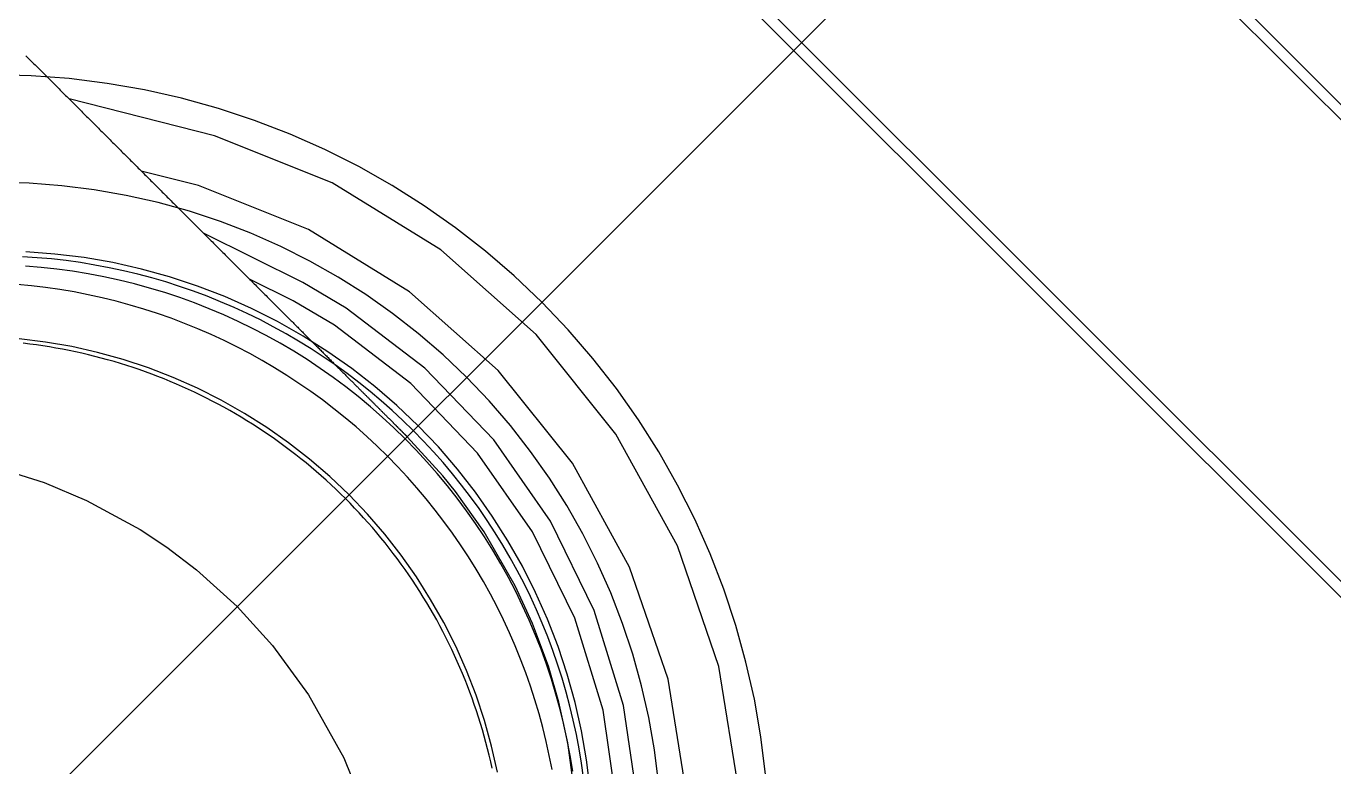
# Model space of a CAD drawing. Header units: millimetres. Extents: x -1292 to 2253, y 326 to 453.
# Drawn here: x 2097.8534 to 2097.9105, y 347.9748 to 348.0072 of the extents above; entities that cross this region are included whole.
import ezdxf

# ---------------------------------------------------------------- set-up
doc = ezdxf.new("R2010")
doc.units = ezdxf.units.MM
doc.header["$LTSCALE"] = 0.5
doc.linetypes.add('HIDDENX2', pattern=[0.75, 0.5, -0.25])
doc.layers.add('Eixo', color=4, linetype='HIDDENX2')
doc.layers.add('Esgoto', color=5, linetype='ByLayer')

msp = doc.modelspace()

# ---------------------------------------------------------------- linework, layer by layer
at = {"layer": 'Eixo'}
msp.add_line((2097.90071, 348.019968), (2097.852075, 347.971333), dxfattribs=at)
at = {"layer": 'Esgoto', "color": 2}
for p, q in [((2097.855631, 348.058256), (2097.938999, 347.974889)), ((2097.859225, 348.055346), (2097.936088, 347.978483)), ((2097.845546, 348.048171), (2097.928914, 347.964803)), ((2097.84852, 348.044499), (2097.925241, 347.967777)), ((2097.853348, 348.005911), (2097.853406, 348.005853)), ((2097.853406, 348.005853), (2097.853464, 348.005795)), ((2097.853464, 348.005795), (2097.853522, 348.005737)), ((2097.853522, 348.005737), (2097.853579, 348.005679)), ((2097.853579, 348.005679), (2097.853637, 348.005622)), ((2097.853637, 348.005622), (2097.853695, 348.005564)), ((2097.853579, 348.005032), (2097.851916, 348.005074)), ((2097.855237, 348.004909), (2097.853579, 348.005032)), ((2097.853695, 348.005564), (2097.853753, 348.005506)), ((2097.853753, 348.005506), (2097.853811, 348.005448)), ((2097.853811, 348.005448), (2097.853868, 348.00539)), ((2097.853868, 348.00539), (2097.853926, 348.005333)), ((2097.853926, 348.005333), (2097.853984, 348.005275)), ((2097.853984, 348.005275), (2097.854042, 348.005217)), ((2097.854042, 348.005217), (2097.854099, 348.005159)), ((2097.854099, 348.005159), (2097.854157, 348.005102)), ((2097.854157, 348.005102), (2097.854215, 348.005044)), ((2097.854215, 348.005044), (2097.854273, 348.004986)), ((2097.854273, 348.004986), (2097.85433, 348.004929)), ((2097.85433, 348.004929), (2097.854388, 348.004871)), ((2097.854388, 348.004871), (2097.854446, 348.004813)), ((2097.854446, 348.004813), (2097.854503, 348.004755)), ((2097.854503, 348.004755), (2097.854561, 348.004698)), ((2097.854561, 348.004698), (2097.854619, 348.00464)), ((2097.854619, 348.00464), (2097.854676, 348.004582)), ((2097.854676, 348.004582), (2097.854734, 348.004525)), ((2097.854734, 348.004525), (2097.854792, 348.004467)), ((2097.854792, 348.004467), (2097.854849, 348.00441)), ((2097.856888, 348.004704), (2097.855237, 348.004909)), ((2097.858527, 348.004419), (2097.856888, 348.004704)), ((2097.854849, 348.00441), (2097.854907, 348.004352)), ((2097.854907, 348.004352), (2097.854964, 348.004295)), ((2097.854964, 348.004295), (2097.855022, 348.004237)), ((2097.855022, 348.004237), (2097.855079, 348.004179)), ((2097.855079, 348.004179), (2097.855137, 348.004122)), ((2097.855137, 348.004122), (2097.855194, 348.004064)), ((2097.855194, 348.004064), (2097.855252, 348.004007)), ((2097.861589, 348.002412), (2097.855237, 348.004022)), ((2097.855252, 348.004007), (2097.855309, 348.00395)), ((2097.855309, 348.00395), (2097.855367, 348.003892)), ((2097.855367, 348.003892), (2097.855424, 348.003835)), ((2097.860149, 348.004054), (2097.858527, 348.004419)), ((2097.861753, 348.00361), (2097.860149, 348.004054)), ((2097.855424, 348.003835), (2097.855482, 348.003777)), ((2097.855482, 348.003777), (2097.855539, 348.00372)), ((2097.855539, 348.00372), (2097.855596, 348.003663)), ((2097.855596, 348.003663), (2097.855654, 348.003605)), ((2097.855654, 348.003605), (2097.855711, 348.003548)), ((2097.855711, 348.003548), (2097.855768, 348.003491)), ((2097.855768, 348.003491), (2097.855825, 348.003433)), ((2097.855825, 348.003433), (2097.855883, 348.003376)), ((2097.855883, 348.003376), (2097.85594, 348.003319)), ((2097.85594, 348.003319), (2097.855997, 348.003262)), ((2097.863332, 348.003087), (2097.861753, 348.00361)), ((2097.855997, 348.003262), (2097.856054, 348.003205)), ((2097.856054, 348.003205), (2097.856111, 348.003148)), ((2097.856111, 348.003148), (2097.856168, 348.00309)), ((2097.856168, 348.00309), (2097.856225, 348.003033)), ((2097.856225, 348.003033), (2097.856282, 348.002976)), ((2097.856282, 348.002976), (2097.856339, 348.002919)), ((2097.856339, 348.002919), (2097.856396, 348.002862)), ((2097.856396, 348.002862), (2097.856453, 348.002805)), ((2097.856453, 348.002805), (2097.85651, 348.002748)), ((2097.85651, 348.002748), (2097.856567, 348.002692)), ((2097.864884, 348.002488), (2097.863332, 348.003087)), ((2097.856567, 348.002692), (2097.856624, 348.002635)), ((2097.856624, 348.002635), (2097.856681, 348.002578)), ((2097.856681, 348.002578), (2097.856737, 348.002521)), ((2097.856737, 348.002521), (2097.856794, 348.002464)), ((2097.856794, 348.002464), (2097.856851, 348.002408)), ((2097.856851, 348.002408), (2097.856908, 348.002351)), ((2097.856908, 348.002351), (2097.856964, 348.002294)), ((2097.856964, 348.002294), (2097.857021, 348.002238)), ((2097.857021, 348.002238), (2097.857077, 348.002181)), ((2097.857077, 348.002181), (2097.857134, 348.002125)), ((2097.866722, 348.000352), (2097.861589, 348.002412)), ((2097.866405, 348.001813), (2097.864884, 348.002488)), ((2097.857134, 348.002125), (2097.85719, 348.002068)), ((2097.85719, 348.002068), (2097.857247, 348.002012)), ((2097.857247, 348.002012), (2097.857303, 348.001955)), ((2097.857303, 348.001955), (2097.85736, 348.001899)), ((2097.85736, 348.001899), (2097.857416, 348.001843)), ((2097.857416, 348.001843), (2097.857472, 348.001787)), ((2097.857472, 348.001787), (2097.857528, 348.00173)), ((2097.857528, 348.00173), (2097.857585, 348.001674)), ((2097.857585, 348.001674), (2097.857641, 348.001618)), ((2097.857641, 348.001618), (2097.857697, 348.001562)), ((2097.867891, 348.001065), (2097.866405, 348.001813)), ((2097.857697, 348.001562), (2097.857753, 348.001506)), ((2097.857753, 348.001506), (2097.857809, 348.00145)), ((2097.857809, 348.00145), (2097.857865, 348.001394)), ((2097.857865, 348.001394), (2097.857921, 348.001338)), ((2097.857921, 348.001338), (2097.857977, 348.001282)), ((2097.857977, 348.001282), (2097.858032, 348.001226)), ((2097.858032, 348.001226), (2097.858088, 348.00117)), ((2097.858088, 348.00117), (2097.858144, 348.001115)), ((2097.858144, 348.001115), (2097.8582, 348.001059)), ((2097.8582, 348.001059), (2097.858255, 348.001003)), ((2097.858255, 348.001003), (2097.858311, 348.000948)), ((2097.869338, 348.000245), (2097.867891, 348.001065)), ((2097.858311, 348.000948), (2097.858366, 348.000892)), ((2097.858366, 348.000892), (2097.858422, 348.000837)), ((2097.860882, 348.000239), (2097.858387, 348.000871)), ((2097.858422, 348.000837), (2097.858477, 348.000781)), ((2097.858477, 348.000781), (2097.858533, 348.000726)), ((2097.858533, 348.000726), (2097.858588, 348.00067)), ((2097.858588, 348.00067), (2097.858644, 348.000615)), ((2097.858644, 348.000615), (2097.858699, 348.00056)), ((2097.858699, 348.00056), (2097.858754, 348.000504)), ((2097.858754, 348.000504), (2097.858809, 348.000449)), ((2097.858809, 348.000449), (2097.858865, 348.000394)), ((2097.853486, 348.000334), (2097.852062, 348.000369)), ((2097.854908, 348.000228), (2097.853486, 348.000334)), ((2097.856322, 348.000053), (2097.854908, 348.000228)), ((2097.857727, 347.999809), (2097.856322, 348.000053)), ((2097.858865, 348.000394), (2097.85892, 348.000339)), ((2097.85892, 348.000339), (2097.858975, 348.000284)), ((2097.858975, 348.000284), (2097.85903, 348.000229)), ((2097.85903, 348.000229), (2097.859085, 348.000174)), ((2097.859085, 348.000174), (2097.85914, 348.000119)), ((2097.85914, 348.000119), (2097.859195, 348.000064)), ((2097.859195, 348.000064), (2097.85925, 348.000009)), ((2097.85925, 348.000009), (2097.859304, 347.999954)), ((2097.859304, 347.999954), (2097.859359, 347.9999)), ((2097.859359, 347.9999), (2097.859414, 347.999845)), ((2097.865691, 347.99831), (2097.860882, 348.000239)), ((2097.871465, 347.997423), (2097.866722, 348.000352)), ((2097.870743, 347.999354), (2097.869338, 348.000245)), ((2097.859117, 347.999496), (2097.857727, 347.999809)), ((2097.860491, 347.999115), (2097.859117, 347.999496)), ((2097.859414, 347.999845), (2097.859468, 347.99979)), ((2097.859468, 347.99979), (2097.859523, 347.999736)), ((2097.859523, 347.999736), (2097.859577, 347.999681)), ((2097.859577, 347.999681), (2097.859632, 347.999627)), ((2097.859632, 347.999627), (2097.859686, 347.999573)), ((2097.859686, 347.999573), (2097.85974, 347.999518)), ((2097.85974, 347.999518), (2097.859795, 347.999464)), ((2097.859795, 347.999464), (2097.859849, 347.99941)), ((2097.859849, 347.99941), (2097.859903, 347.999356)), ((2097.859903, 347.999356), (2097.859957, 347.999302)), ((2097.859957, 347.999302), (2097.860011, 347.999248)), ((2097.872104, 347.998396), (2097.870743, 347.999354)), ((2097.860011, 347.999248), (2097.860065, 347.999194)), ((2097.860065, 347.999194), (2097.860119, 347.99914)), ((2097.860119, 347.99914), (2097.860172, 347.999086)), ((2097.860172, 347.999086), (2097.860226, 347.999033)), ((2097.860226, 347.999033), (2097.86028, 347.998979)), ((2097.86028, 347.998979), (2097.860333, 347.998926)), ((2097.860333, 347.998926), (2097.860387, 347.998872)), ((2097.860387, 347.998872), (2097.86044, 347.998819)), ((2097.86044, 347.998819), (2097.860493, 347.998765)), ((2097.861844, 347.998667), (2097.860491, 347.999115)), ((2097.860493, 347.998765), (2097.860546, 347.998712)), ((2097.860546, 347.998712), (2097.8606, 347.998659)), ((2097.8606, 347.998659), (2097.860653, 347.998606)), ((2097.860653, 347.998606), (2097.860706, 347.998553)), ((2097.860706, 347.998553), (2097.860758, 347.9985)), ((2097.860758, 347.9985), (2097.860811, 347.998447)), ((2097.860811, 347.998447), (2097.860864, 347.998395)), ((2097.860864, 347.998395), (2097.860916, 347.998342)), ((2097.860916, 347.998342), (2097.860969, 347.99829)), ((2097.860969, 347.99829), (2097.861021, 347.998237)), ((2097.861021, 347.998237), (2097.861074, 347.998185)), ((2097.861074, 347.998185), (2097.861126, 347.998133)), ((2097.865447, 347.996003), (2097.861109, 347.99815)), ((2097.863174, 347.998154), (2097.861844, 347.998667)), ((2097.864477, 347.997576), (2097.863174, 347.998154)), ((2097.8701, 347.995586), (2097.865691, 347.99831)), ((2097.873415, 347.997372), (2097.872104, 347.998396)), ((2097.861126, 347.998133), (2097.861178, 347.998081)), ((2097.861178, 347.998081), (2097.86123, 347.998028)), ((2097.86123, 347.998028), (2097.861282, 347.997977)), ((2097.861282, 347.997977), (2097.861334, 347.997925)), ((2097.861334, 347.997925), (2097.861386, 347.997873)), ((2097.861386, 347.997873), (2097.861437, 347.997821)), ((2097.861437, 347.997821), (2097.861489, 347.99777)), ((2097.861489, 347.99777), (2097.86154, 347.997718)), ((2097.86154, 347.997718), (2097.861592, 347.997667)), ((2097.861592, 347.997667), (2097.861643, 347.997616)), ((2097.861643, 347.997616), (2097.861694, 347.997564)), ((2097.865751, 347.996934), (2097.864477, 347.997576)), ((2097.853834, 347.997083), (2097.853198, 347.997124)), ((2097.854615, 347.997244), (2097.853341, 347.997339)), ((2097.854468, 347.997027), (2097.853834, 347.997083)), ((2097.855101, 347.996955), (2097.854468, 347.997027)), ((2097.855884, 347.997087), (2097.854615, 347.997244)), ((2097.857143, 347.996868), (2097.855884, 347.997087)), ((2097.861694, 347.997564), (2097.861745, 347.997514)), ((2097.861745, 347.997514), (2097.861796, 347.997463)), ((2097.861796, 347.997463), (2097.861847, 347.997412)), ((2097.861847, 347.997412), (2097.861898, 347.997361)), ((2097.861898, 347.997361), (2097.861948, 347.99731)), ((2097.861948, 347.99731), (2097.861999, 347.99726)), ((2097.861999, 347.99726), (2097.862049, 347.99721)), ((2097.862049, 347.99721), (2097.862099, 347.997159)), ((2097.862099, 347.997159), (2097.86215, 347.997109)), ((2097.86215, 347.997109), (2097.8622, 347.997059)), ((2097.8622, 347.997059), (2097.86225, 347.997009)), ((2097.86225, 347.997009), (2097.862299, 347.996959)), ((2097.875638, 347.993726), (2097.871465, 347.997423)), ((2097.874675, 347.996285), (2097.873415, 347.997372)), ((2097.854017, 347.996657), (2097.853331, 347.996713)), ((2097.854703, 347.996583), (2097.854017, 347.996657)), ((2097.855385, 347.99649), (2097.854703, 347.996583)), ((2097.855731, 347.996867), (2097.855101, 347.996955)), ((2097.856066, 347.996379), (2097.855385, 347.99649)), ((2097.85636, 347.996764), (2097.855731, 347.996867)), ((2097.856986, 347.996646), (2097.85636, 347.996764)), ((2097.857608, 347.996513), (2097.856986, 347.996646)), ((2097.85839, 347.996587), (2097.857143, 347.996868)), ((2097.858228, 347.996364), (2097.857608, 347.996513)), ((2097.859622, 347.996246), (2097.85839, 347.996587)), ((2097.862299, 347.996959), (2097.862349, 347.996909)), ((2097.862349, 347.996909), (2097.862399, 347.99686)), ((2097.862399, 347.99686), (2097.862448, 347.99681)), ((2097.862448, 347.99681), (2097.862498, 347.996761)), ((2097.862498, 347.996761), (2097.862547, 347.996711)), ((2097.862547, 347.996711), (2097.862597, 347.996662)), ((2097.862597, 347.996662), (2097.862646, 347.996613)), ((2097.862646, 347.996613), (2097.862695, 347.996564)), ((2097.862695, 347.996564), (2097.862743, 347.996515)), ((2097.862743, 347.996515), (2097.862792, 347.996466)), ((2097.862792, 347.996466), (2097.862841, 347.996418)), ((2097.866991, 347.996231), (2097.865751, 347.996934)), ((2097.853586, 347.995856), (2097.852961, 347.995917)), ((2097.854209, 347.995781), (2097.853586, 347.995856)), ((2097.856743, 347.99625), (2097.856066, 347.996379)), ((2097.857416, 347.996103), (2097.856743, 347.99625)), ((2097.858086, 347.995939), (2097.857416, 347.996103)), ((2097.85875, 347.995757), (2097.858086, 347.995939)), ((2097.858843, 347.9962), (2097.858228, 347.996364)), ((2097.859455, 347.996022), (2097.858843, 347.9962)), ((2097.860061, 347.995828), (2097.859455, 347.996022)), ((2097.860836, 347.995844), (2097.859622, 347.996246)), ((2097.862841, 347.996418), (2097.862889, 347.996369)), ((2097.862889, 347.996369), (2097.862938, 347.996321)), ((2097.862938, 347.996321), (2097.862986, 347.996273)), ((2097.862986, 347.996273), (2097.863034, 347.996224)), ((2097.863034, 347.996224), (2097.863082, 347.996176)), ((2097.863082, 347.996176), (2097.86313, 347.996128)), ((2097.865013, 347.995202), (2097.863119, 347.99614)), ((2097.86313, 347.996128), (2097.863178, 347.996081)), ((2097.863178, 347.996081), (2097.863226, 347.996033)), ((2097.863226, 347.996033), (2097.863273, 347.995985)), ((2097.863273, 347.995985), (2097.86332, 347.995938)), ((2097.86332, 347.995938), (2097.863368, 347.995891)), ((2097.863368, 347.995891), (2097.863415, 347.995844)), ((2097.867331, 347.994885), (2097.865447, 347.996003)), ((2097.868196, 347.995468), (2097.866991, 347.996231)), ((2097.87588, 347.995138), (2097.874675, 347.996285)), ((2097.854831, 347.995691), (2097.854209, 347.995781)), ((2097.85545, 347.995585), (2097.854831, 347.995691)), ((2097.856066, 347.995465), (2097.85545, 347.995585)), ((2097.856679, 347.99533), (2097.856066, 347.995465)), ((2097.857289, 347.99518), (2097.856679, 347.99533)), ((2097.85941, 347.995557), (2097.85875, 347.995757)), ((2097.860064, 347.995339), (2097.85941, 347.995557)), ((2097.860663, 347.99562), (2097.860061, 347.995828)), ((2097.860712, 347.995105), (2097.860064, 347.995339)), ((2097.86126, 347.995396), (2097.860663, 347.99562)), ((2097.862028, 347.995384), (2097.860836, 347.995844)), ((2097.861851, 347.995159), (2097.86126, 347.995396)), ((2097.863197, 347.994866), (2097.862028, 347.995384)), ((2097.863415, 347.995844), (2097.863462, 347.995797)), ((2097.863462, 347.995797), (2097.863509, 347.99575)), ((2097.863509, 347.99575), (2097.863555, 347.995703)), ((2097.863555, 347.995703), (2097.863602, 347.995657)), ((2097.863602, 347.995657), (2097.863648, 347.99561)), ((2097.863648, 347.99561), (2097.863695, 347.995564)), ((2097.863695, 347.995564), (2097.863741, 347.995518)), ((2097.863741, 347.995518), (2097.863787, 347.995472)), ((2097.863787, 347.995472), (2097.863833, 347.995426)), ((2097.863833, 347.995426), (2097.863878, 347.99538)), ((2097.863878, 347.99538), (2097.863924, 347.995335)), ((2097.863924, 347.995335), (2097.863969, 347.995289)), ((2097.863969, 347.995289), (2097.864014, 347.995244)), ((2097.869361, 347.994647), (2097.868196, 347.995468)), ((2097.873979, 347.99215), (2097.8701, 347.995586)), ((2097.857895, 347.995015), (2097.857289, 347.99518)), ((2097.858497, 347.994836), (2097.857895, 347.995015)), ((2097.859094, 347.994642), (2097.858497, 347.994836)), ((2097.861354, 347.994853), (2097.860712, 347.995105)), ((2097.861989, 347.994584), (2097.861354, 347.994853)), ((2097.862436, 347.994907), (2097.861851, 347.995159)), ((2097.863015, 347.994641), (2097.862436, 347.994907)), ((2097.864339, 347.99429), (2097.863197, 347.994866)), ((2097.864014, 347.995244), (2097.864059, 347.995199)), ((2097.864059, 347.995199), (2097.864104, 347.995154)), ((2097.864104, 347.995154), (2097.864149, 347.995109)), ((2097.864149, 347.995109), (2097.864194, 347.995065)), ((2097.864194, 347.995065), (2097.864238, 347.99502)), ((2097.864238, 347.99502), (2097.864283, 347.994976)), ((2097.864283, 347.994976), (2097.864327, 347.994932)), ((2097.864327, 347.994932), (2097.864371, 347.994888)), ((2097.864371, 347.994888), (2097.864414, 347.994844)), ((2097.864414, 347.994844), (2097.864458, 347.9948)), ((2097.864458, 347.9948), (2097.864502, 347.994757)), ((2097.864502, 347.994757), (2097.864545, 347.994713)), ((2097.864545, 347.994713), (2097.864588, 347.99467)), ((2097.866821, 347.99413), (2097.865013, 347.995202)), ((2097.870771, 347.992261), (2097.867331, 347.994885)), ((2097.877027, 347.993933), (2097.87588, 347.995138)), ((2097.859687, 347.994434), (2097.859094, 347.994642)), ((2097.860274, 347.994211), (2097.859687, 347.994434)), ((2097.860856, 347.993975), (2097.860274, 347.994211)), ((2097.862616, 347.994298), (2097.861989, 347.994584)), ((2097.863236, 347.993996), (2097.862616, 347.994298)), ((2097.863587, 347.994361), (2097.863015, 347.994641)), ((2097.864152, 347.994066), (2097.863587, 347.994361)), ((2097.865451, 347.99366), (2097.864339, 347.99429)), ((2097.864588, 347.99467), (2097.864631, 347.994627)), ((2097.864631, 347.994627), (2097.864674, 347.994584)), ((2097.864674, 347.994584), (2097.864717, 347.994541)), ((2097.864717, 347.994541), (2097.86476, 347.994499)), ((2097.86476, 347.994499), (2097.864802, 347.994456)), ((2097.864802, 347.994456), (2097.864844, 347.994414)), ((2097.864844, 347.994414), (2097.864887, 347.994372)), ((2097.864887, 347.994372), (2097.864929, 347.99433)), ((2097.864929, 347.99433), (2097.86497, 347.994288)), ((2097.86497, 347.994288), (2097.865012, 347.994246)), ((2097.865012, 347.994246), (2097.865054, 347.994205)), ((2097.865054, 347.994205), (2097.865095, 347.994164)), ((2097.865095, 347.994164), (2097.865136, 347.994122)), ((2097.870485, 347.99377), (2097.869361, 347.994647)), ((2097.861432, 347.993724), (2097.860856, 347.993975)), ((2097.862002, 347.99346), (2097.861432, 347.993724)), ((2097.863847, 347.993678), (2097.863236, 347.993996)), ((2097.86445, 347.993343), (2097.863847, 347.993678)), ((2097.864709, 347.993759), (2097.864152, 347.994066)), ((2097.865259, 347.993437), (2097.864709, 347.993759)), ((2097.865136, 347.994122), (2097.865177, 347.994081)), ((2097.865177, 347.994081), (2097.865218, 347.99404)), ((2097.865218, 347.99404), (2097.865259, 347.994)), ((2097.865259, 347.994), (2097.865299, 347.993959)), ((2097.865299, 347.993959), (2097.86534, 347.993919)), ((2097.86534, 347.993919), (2097.86538, 347.993879)), ((2097.86538, 347.993879), (2097.86542, 347.993839)), ((2097.86542, 347.993839), (2097.86546, 347.993799)), ((2097.866531, 347.992976), (2097.865451, 347.99366)), ((2097.86546, 347.993799), (2097.865499, 347.993759)), ((2097.865499, 347.993759), (2097.865539, 347.993719)), ((2097.865539, 347.993719), (2097.865578, 347.99368)), ((2097.865578, 347.99368), (2097.865618, 347.993641)), ((2097.865618, 347.993641), (2097.865657, 347.993602)), ((2097.865657, 347.993602), (2097.865696, 347.993563)), ((2097.870163, 347.99158), (2097.866821, 347.99413)), ((2097.871565, 347.992838), (2097.870485, 347.99377)), ((2097.879118, 347.989371), (2097.875638, 347.993726)), ((2097.878114, 347.992673), (2097.877027, 347.993933)), ((2097.854201, 347.993394), (2097.853049, 347.993537)), ((2097.853516, 347.993306), (2097.853228, 347.993341)), ((2097.853803, 347.993268), (2097.853516, 347.993306)), ((2097.854089, 347.993227), (2097.853803, 347.993268)), ((2097.854375, 347.993182), (2097.854089, 347.993227)), ((2097.855345, 347.993195), (2097.854201, 347.993394)), ((2097.85466, 347.993133), (2097.854375, 347.993182)), ((2097.854945, 347.993081), (2097.85466, 347.993133)), ((2097.855229, 347.993026), (2097.854945, 347.993081)), ((2097.855512, 347.992967), (2097.855229, 347.993026)), ((2097.856478, 347.99294), (2097.855345, 347.993195)), ((2097.862565, 347.993181), (2097.862002, 347.99346)), ((2097.863121, 347.99289), (2097.862565, 347.993181)), ((2097.865043, 347.992993), (2097.86445, 347.993343)), ((2097.865801, 347.993102), (2097.865259, 347.993437)), ((2097.865696, 347.993563), (2097.865734, 347.993524)), ((2097.865734, 347.993524), (2097.865773, 347.993486)), ((2097.865773, 347.993486), (2097.865811, 347.993447)), ((2097.866335, 347.992755), (2097.865801, 347.993102)), ((2097.865811, 347.993447), (2097.865849, 347.993409)), ((2097.865849, 347.993409), (2097.865887, 347.993371)), ((2097.865887, 347.993371), (2097.865925, 347.993333)), ((2097.865925, 347.993333), (2097.865963, 347.993296)), ((2097.865963, 347.993296), (2097.866, 347.993258)), ((2097.866, 347.993258), (2097.866037, 347.993221)), ((2097.866037, 347.993221), (2097.866075, 347.993184)), ((2097.866075, 347.993184), (2097.866112, 347.993147)), ((2097.866112, 347.993147), (2097.866148, 347.99311)), ((2097.866148, 347.99311), (2097.866185, 347.993074)), ((2097.866185, 347.993074), (2097.866221, 347.993037)), ((2097.866221, 347.993037), (2097.866257, 347.993001)), ((2097.866257, 347.993001), (2097.866294, 347.992965)), ((2097.855795, 347.992905), (2097.855512, 347.992967)), ((2097.856077, 347.992839), (2097.855795, 347.992905)), ((2097.856357, 347.99277), (2097.856077, 347.992839)), ((2097.856638, 347.992697), (2097.856357, 347.99277)), ((2097.857597, 347.99263), (2097.856478, 347.99294)), ((2097.856917, 347.992621), (2097.856638, 347.992697)), ((2097.857195, 347.992542), (2097.856917, 347.992621)), ((2097.857472, 347.992459), (2097.857195, 347.992542)), ((2097.857749, 347.992373), (2097.857472, 347.992459)), ((2097.858699, 347.992266), (2097.857597, 347.99263)), ((2097.86367, 347.992584), (2097.863121, 347.99289)), ((2097.864211, 347.992266), (2097.86367, 347.992584)), ((2097.865628, 347.992627), (2097.865043, 347.992993)), ((2097.866202, 347.992246), (2097.865628, 347.992627)), ((2097.866294, 347.992965), (2097.866329, 347.992929)), ((2097.866329, 347.992929), (2097.866365, 347.992893)), ((2097.86686, 347.992394), (2097.866335, 347.992755)), ((2097.866365, 347.992893), (2097.866401, 347.992858)), ((2097.866401, 347.992858), (2097.866436, 347.992823)), ((2097.866436, 347.992823), (2097.866471, 347.992788)), ((2097.866471, 347.992788), (2097.866506, 347.992753)), ((2097.866506, 347.992753), (2097.866541, 347.992718)), ((2097.867576, 347.992239), (2097.866531, 347.992976)), ((2097.866541, 347.992718), (2097.866575, 347.992683)), ((2097.866575, 347.992683), (2097.86661, 347.992649)), ((2097.86661, 347.992649), (2097.866644, 347.992615)), ((2097.866644, 347.992615), (2097.866678, 347.992581)), ((2097.866678, 347.992581), (2097.866712, 347.992547)), ((2097.866712, 347.992547), (2097.866745, 347.992513)), ((2097.866745, 347.992513), (2097.866779, 347.99248)), ((2097.866779, 347.99248), (2097.866812, 347.992447)), ((2097.866812, 347.992447), (2097.866845, 347.992414)), ((2097.872597, 347.991855), (2097.871565, 347.992838)), ((2097.879138, 347.991361), (2097.878114, 347.992673)), ((2097.858024, 347.992283), (2097.857749, 347.992373)), ((2097.858298, 347.99219), (2097.858024, 347.992283)), ((2097.858571, 347.992094), (2097.858298, 347.99219)), ((2097.858843, 347.991994), (2097.858571, 347.992094)), ((2097.859783, 347.991847), (2097.858699, 347.992266)), ((2097.859113, 347.991891), (2097.858843, 347.991994)), ((2097.859382, 347.991785), (2097.859113, 347.991891)), ((2097.864745, 347.991935), (2097.864211, 347.992266)), ((2097.86527, 347.991591), (2097.864745, 347.991935)), ((2097.866766, 347.991849), (2097.866202, 347.992246)), ((2097.866845, 347.992414), (2097.866878, 347.992381)), ((2097.867376, 347.99202), (2097.86686, 347.992394)), ((2097.866878, 347.992381), (2097.86691, 347.992348)), ((2097.86691, 347.992348), (2097.866943, 347.992316)), ((2097.866943, 347.992316), (2097.866975, 347.992283)), ((2097.866975, 347.992283), (2097.867007, 347.992251)), ((2097.867007, 347.992251), (2097.867039, 347.99222)), ((2097.867039, 347.99222), (2097.867071, 347.992188)), ((2097.867071, 347.992188), (2097.867102, 347.992156)), ((2097.867102, 347.992156), (2097.867133, 347.992125)), ((2097.867133, 347.992125), (2097.867164, 347.992094)), ((2097.867164, 347.992094), (2097.867195, 347.992063)), ((2097.867195, 347.992063), (2097.867226, 347.992033)), ((2097.867226, 347.992033), (2097.867256, 347.992002)), ((2097.867256, 347.992002), (2097.867287, 347.991972)), ((2097.867287, 347.991972), (2097.867317, 347.991942)), ((2097.867317, 347.991942), (2097.867347, 347.991912)), ((2097.867347, 347.991912), (2097.867376, 347.991882)), ((2097.867883, 347.991634), (2097.867376, 347.99202)), ((2097.867376, 347.991882), (2097.867406, 347.991853)), ((2097.868584, 347.991453), (2097.867576, 347.992239)), ((2097.873777, 347.989125), (2097.870771, 347.992261)), ((2097.877214, 347.988101), (2097.873979, 347.99215)), ((2097.85965, 347.991675), (2097.859382, 347.991785)), ((2097.859917, 347.991562), (2097.85965, 347.991675)), ((2097.860844, 347.991376), (2097.859783, 347.991847)), ((2097.860182, 347.991446), (2097.859917, 347.991562)), ((2097.860445, 347.991327), (2097.860182, 347.991446)), ((2097.860708, 347.991205), (2097.860445, 347.991327)), ((2097.861881, 347.990854), (2097.860844, 347.991376)), ((2097.865787, 347.991234), (2097.86527, 347.991591)), ((2097.867319, 347.991438), (2097.866766, 347.991849)), ((2097.867861, 347.991012), (2097.867319, 347.991438)), ((2097.867406, 347.991853), (2097.867435, 347.991824)), ((2097.867435, 347.991824), (2097.867464, 347.991794)), ((2097.867464, 347.991794), (2097.867493, 347.991766)), ((2097.867493, 347.991766), (2097.867522, 347.991737)), ((2097.867522, 347.991737), (2097.86755, 347.991708)), ((2097.86755, 347.991708), (2097.867578, 347.99168)), ((2097.867578, 347.99168), (2097.867607, 347.991652)), ((2097.867607, 347.991652), (2097.867635, 347.991624)), ((2097.867635, 347.991624), (2097.867662, 347.991596)), ((2097.867662, 347.991596), (2097.86769, 347.991569)), ((2097.86769, 347.991569), (2097.867717, 347.991541)), ((2097.867717, 347.991541), (2097.867745, 347.991514)), ((2097.867745, 347.991514), (2097.867772, 347.991487)), ((2097.867772, 347.991487), (2097.867799, 347.99146)), ((2097.867799, 347.99146), (2097.867825, 347.991433)), ((2097.867825, 347.991433), (2097.867852, 347.991407)), ((2097.867852, 347.991407), (2097.867878, 347.99138)), ((2097.867878, 347.99138), (2097.867904, 347.991354)), ((2097.86838, 347.991236), (2097.867883, 347.991634)), ((2097.867904, 347.991354), (2097.86793, 347.991328)), ((2097.86793, 347.991328), (2097.867956, 347.991302)), ((2097.867956, 347.991302), (2097.867982, 347.991277)), ((2097.869552, 347.990617), (2097.868584, 347.991453)), ((2097.873071, 347.988546), (2097.870163, 347.99158)), ((2097.873581, 347.990822), (2097.872597, 347.991855)), ((2097.880096, 347.990001), (2097.879138, 347.991361)), ((2097.860968, 347.991079), (2097.860708, 347.991205)), ((2097.861227, 347.99095), (2097.860968, 347.991079)), ((2097.861485, 347.990818), (2097.861227, 347.99095)), ((2097.861741, 347.990683), (2097.861485, 347.990818)), ((2097.862892, 347.990281), (2097.861881, 347.990854)), ((2097.866296, 347.990865), (2097.865787, 347.991234)), ((2097.866795, 347.990483), (2097.866296, 347.990865)), ((2097.868392, 347.990572), (2097.867861, 347.991012)), ((2097.867982, 347.991277), (2097.868007, 347.991251)), ((2097.868007, 347.991251), (2097.868032, 347.991226)), ((2097.868032, 347.991226), (2097.868058, 347.991201)), ((2097.868058, 347.991201), (2097.868082, 347.991176)), ((2097.868082, 347.991176), (2097.868107, 347.991151)), ((2097.868107, 347.991151), (2097.868132, 347.991127)), ((2097.868132, 347.991127), (2097.868156, 347.991102)), ((2097.868156, 347.991102), (2097.86818, 347.991078)), ((2097.86818, 347.991078), (2097.868204, 347.991054)), ((2097.868204, 347.991054), (2097.868228, 347.99103)), ((2097.868228, 347.99103), (2097.868252, 347.991007)), ((2097.868252, 347.991007), (2097.868275, 347.990983)), ((2097.868275, 347.990983), (2097.868299, 347.99096)), ((2097.868299, 347.99096), (2097.868322, 347.990937)), ((2097.868322, 347.990937), (2097.868345, 347.990914)), ((2097.868345, 347.990914), (2097.868368, 347.990891)), ((2097.868368, 347.990891), (2097.86839, 347.990868)), ((2097.868867, 347.990825), (2097.86838, 347.991236)), ((2097.86839, 347.990868), (2097.868413, 347.990846)), ((2097.868413, 347.990846), (2097.868435, 347.990823)), ((2097.868435, 347.990823), (2097.868457, 347.990801)), ((2097.868457, 347.990801), (2097.868479, 347.990779)), ((2097.868479, 347.990779), (2097.868501, 347.990757)), ((2097.868501, 347.990757), (2097.868523, 347.990736)), ((2097.868523, 347.990736), (2097.868544, 347.990714)), ((2097.869344, 347.990403), (2097.868867, 347.990825)), ((2097.874512, 347.989743), (2097.873581, 347.990822)), ((2097.861995, 347.990544), (2097.861741, 347.990683)), ((2097.862248, 347.990403), (2097.861995, 347.990544)), ((2097.862499, 347.990259), (2097.862248, 347.990403)), ((2097.862748, 347.990111), (2097.862499, 347.990259)), ((2097.863873, 347.98966), (2097.862892, 347.990281)), ((2097.867285, 347.99009), (2097.866795, 347.990483)), ((2097.868911, 347.990117), (2097.868392, 347.990572)), ((2097.868544, 347.990714), (2097.868565, 347.990693)), ((2097.868565, 347.990693), (2097.868586, 347.990672)), ((2097.868586, 347.990672), (2097.868607, 347.990651)), ((2097.868607, 347.990651), (2097.868628, 347.99063)), ((2097.868628, 347.99063), (2097.868649, 347.99061)), ((2097.868649, 347.99061), (2097.868669, 347.990589)), ((2097.868669, 347.990589), (2097.86869, 347.990569)), ((2097.86869, 347.990569), (2097.86871, 347.990549)), ((2097.86871, 347.990549), (2097.86873, 347.990529)), ((2097.86873, 347.990529), (2097.868749, 347.990509)), ((2097.868749, 347.990509), (2097.868769, 347.99049)), ((2097.868769, 347.99049), (2097.868788, 347.99047)), ((2097.868788, 347.99047), (2097.868808, 347.990451)), ((2097.868808, 347.990451), (2097.868827, 347.990432)), ((2097.868827, 347.990432), (2097.868846, 347.990413)), ((2097.868846, 347.990413), (2097.868864, 347.990394)), ((2097.868864, 347.990394), (2097.868883, 347.990376)), ((2097.868883, 347.990376), (2097.868901, 347.990357)), ((2097.868901, 347.990357), (2097.86892, 347.990339)), ((2097.86892, 347.990339), (2097.868938, 347.990321)), ((2097.868938, 347.990321), (2097.868956, 347.990303)), ((2097.868956, 347.990303), (2097.868974, 347.990285)), ((2097.868974, 347.990285), (2097.868991, 347.990267)), ((2097.868991, 347.990267), (2097.869009, 347.99025)), ((2097.869009, 347.99025), (2097.869026, 347.990233)), ((2097.869026, 347.990233), (2097.869043, 347.990215)), ((2097.869043, 347.990215), (2097.86906, 347.990198)), ((2097.86906, 347.990198), (2097.869077, 347.990182)), ((2097.869077, 347.990182), (2097.869094, 347.990165)), ((2097.869094, 347.990165), (2097.86911, 347.990148)), ((2097.86911, 347.990148), (2097.869126, 347.990132)), ((2097.869811, 347.98997), (2097.869344, 347.990403)), ((2097.870478, 347.989736), (2097.869552, 347.990617)), ((2097.862995, 347.98996), (2097.862748, 347.990111)), ((2097.86324, 347.989807), (2097.862995, 347.98996)), ((2097.863484, 347.98965), (2097.86324, 347.989807)), ((2097.863725, 347.989491), (2097.863484, 347.98965)), ((2097.864822, 347.988991), (2097.863873, 347.98966)), ((2097.867765, 347.989685), (2097.867285, 347.99009)), ((2097.868235, 347.989269), (2097.867765, 347.989685)), ((2097.869417, 347.98965), (2097.868911, 347.990117)), ((2097.869126, 347.990132), (2097.869143, 347.990116)), ((2097.869143, 347.990116), (2097.869159, 347.9901)), ((2097.869159, 347.9901), (2097.869174, 347.990084)), ((2097.869174, 347.990084), (2097.86919, 347.990068)), ((2097.86919, 347.990068), (2097.869206, 347.990053)), ((2097.869206, 347.990053), (2097.869221, 347.990037)), ((2097.869221, 347.990037), (2097.869236, 347.990022)), ((2097.869236, 347.990022), (2097.869251, 347.990007)), ((2097.869251, 347.990007), (2097.869266, 347.989992)), ((2097.869266, 347.989992), (2097.869281, 347.989977)), ((2097.869281, 347.989977), (2097.869296, 347.989963)), ((2097.869296, 347.989963), (2097.86931, 347.989948)), ((2097.86931, 347.989948), (2097.869325, 347.989934)), ((2097.869325, 347.989934), (2097.869339, 347.98992)), ((2097.869339, 347.98992), (2097.869353, 347.989906)), ((2097.869353, 347.989906), (2097.869367, 347.989892)), ((2097.869367, 347.989892), (2097.869381, 347.989878)), ((2097.869381, 347.989878), (2097.869394, 347.989864)), ((2097.869394, 347.989864), (2097.869408, 347.989851)), ((2097.869408, 347.989851), (2097.869421, 347.989837)), ((2097.869911, 347.989169), (2097.869417, 347.98965)), ((2097.869421, 347.989837), (2097.869434, 347.989824)), ((2097.869434, 347.989824), (2097.869447, 347.989811)), ((2097.869447, 347.989811), (2097.86946, 347.989798)), ((2097.86946, 347.989798), (2097.869473, 347.989785)), ((2097.869473, 347.989785), (2097.869486, 347.989773)), ((2097.869486, 347.989773), (2097.869498, 347.98976)), ((2097.869498, 347.98976), (2097.869511, 347.989748)), ((2097.869511, 347.989748), (2097.869523, 347.989735)), ((2097.869523, 347.989735), (2097.869535, 347.989723)), ((2097.869535, 347.989723), (2097.869547, 347.989711)), ((2097.869547, 347.989711), (2097.869559, 347.9897)), ((2097.869559, 347.9897), (2097.869571, 347.989688)), ((2097.869571, 347.989688), (2097.869582, 347.989676)), ((2097.869582, 347.989676), (2097.869594, 347.989665)), ((2097.869594, 347.989665), (2097.869605, 347.989654)), ((2097.869605, 347.989654), (2097.869616, 347.989642)), ((2097.869616, 347.989642), (2097.869627, 347.989631)), ((2097.869627, 347.989631), (2097.869638, 347.98962)), ((2097.869638, 347.98962), (2097.869649, 347.98961)), ((2097.869649, 347.98961), (2097.869659, 347.989599)), ((2097.869659, 347.989599), (2097.86967, 347.989589)), ((2097.86967, 347.989589), (2097.86968, 347.989578)), ((2097.86968, 347.989578), (2097.869691, 347.989568)), ((2097.870267, 347.989525), (2097.869811, 347.98997)), ((2097.87136, 347.98881), (2097.870478, 347.989736)), ((2097.875389, 347.988619), (2097.874512, 347.989743)), ((2097.880987, 347.988596), (2097.880096, 347.990001)), ((2097.863965, 347.989328), (2097.863725, 347.989491)), ((2097.864202, 347.989163), (2097.863965, 347.989328)), ((2097.864438, 347.988995), (2097.864202, 347.989163)), ((2097.868695, 347.988841), (2097.868235, 347.989269)), ((2097.869691, 347.989568), (2097.869701, 347.989558)), ((2097.869701, 347.989558), (2097.869711, 347.989548)), ((2097.869711, 347.989548), (2097.86972, 347.989538)), ((2097.86972, 347.989538), (2097.86973, 347.989528)), ((2097.86973, 347.989528), (2097.86974, 347.989519)), ((2097.86974, 347.989519), (2097.869749, 347.989509)), ((2097.869749, 347.989509), (2097.869759, 347.9895)), ((2097.869759, 347.9895), (2097.869768, 347.989491)), ((2097.869768, 347.989491), (2097.869777, 347.989482)), ((2097.869777, 347.989482), (2097.869786, 347.989473)), ((2097.869786, 347.989473), (2097.869795, 347.989464)), ((2097.869795, 347.989464), (2097.869804, 347.989455)), ((2097.869804, 347.989455), (2097.869812, 347.989446)), ((2097.869812, 347.989446), (2097.869821, 347.989438)), ((2097.869821, 347.989438), (2097.869829, 347.98943)), ((2097.869829, 347.98943), (2097.869837, 347.989421)), ((2097.869837, 347.989421), (2097.869845, 347.989413)), ((2097.869845, 347.989413), (2097.869853, 347.989405)), ((2097.869853, 347.989405), (2097.869861, 347.989397)), ((2097.869861, 347.989397), (2097.869869, 347.98939)), ((2097.869869, 347.98939), (2097.869877, 347.989382)), ((2097.869877, 347.989382), (2097.869884, 347.989374)), ((2097.869884, 347.989374), (2097.869891, 347.989367)), ((2097.869891, 347.989367), (2097.869899, 347.98936)), ((2097.869899, 347.98936), (2097.869906, 347.989353)), ((2097.869906, 347.989353), (2097.869913, 347.989346)), ((2097.870392, 347.988675), (2097.869911, 347.989169)), ((2097.869913, 347.989346), (2097.86992, 347.989339)), ((2097.86992, 347.989339), (2097.869927, 347.989332)), ((2097.869927, 347.989332), (2097.869933, 347.989325)), ((2097.869933, 347.989325), (2097.86994, 347.989319)), ((2097.86994, 347.989319), (2097.869946, 347.989312)), ((2097.869946, 347.989312), (2097.869953, 347.989306)), ((2097.869953, 347.989306), (2097.869959, 347.989299)), ((2097.869959, 347.989299), (2097.869965, 347.989293)), ((2097.869965, 347.989293), (2097.869971, 347.989287)), ((2097.869971, 347.989287), (2097.869977, 347.989281)), ((2097.869977, 347.989281), (2097.869983, 347.989276)), ((2097.869983, 347.989276), (2097.869989, 347.98927)), ((2097.869989, 347.98927), (2097.869994, 347.989264)), ((2097.869994, 347.989264), (2097.87, 347.989259)), ((2097.871556, 347.987555), (2097.87, 347.989259)), ((2097.870712, 347.989069), (2097.870267, 347.989525)), ((2097.871146, 347.988602), (2097.870712, 347.989069)), ((2097.876263, 347.985562), (2097.873777, 347.989125)), ((2097.881802, 347.984485), (2097.879118, 347.989371)), ((2097.864671, 347.988823), (2097.864438, 347.988995)), ((2097.864902, 347.988649), (2097.864671, 347.988823)), ((2097.865738, 347.988276), (2097.864822, 347.988991)), ((2097.865132, 347.988473), (2097.864902, 347.988649)), ((2097.865359, 347.988293), (2097.865132, 347.988473)), ((2097.869144, 347.988402), (2097.868695, 347.988841)), ((2097.87086, 347.988168), (2097.870392, 347.988675)), ((2097.871568, 347.988125), (2097.871146, 347.988602)), ((2097.872195, 347.987842), (2097.87136, 347.98881)), ((2097.875476, 347.9851), (2097.873071, 347.988546)), ((2097.87621, 347.987453), (2097.875389, 347.988619)), ((2097.881807, 347.987148), (2097.880987, 347.988596)), ((2097.851726, 347.988015), (2097.854138, 347.98726)), ((2097.865583, 347.988111), (2097.865359, 347.988293)), ((2097.865806, 347.987926), (2097.865583, 347.988111)), ((2097.866617, 347.987517), (2097.865738, 347.988276)), ((2097.866026, 347.987738), (2097.865806, 347.987926)), ((2097.869583, 347.987953), (2097.869144, 347.988402)), ((2097.870011, 347.987493), (2097.869583, 347.987953)), ((2097.871314, 347.98765), (2097.87086, 347.988168)), ((2097.871978, 347.987638), (2097.871568, 347.988125)), ((2097.879709, 347.983559), (2097.877214, 347.988101)), ((2097.866244, 347.987547), (2097.866026, 347.987738)), ((2097.86646, 347.987354), (2097.866244, 347.987547)), ((2097.866673, 347.987158), (2097.86646, 347.987354)), ((2097.867459, 347.986716), (2097.866617, 347.987517)), ((2097.870427, 347.987022), (2097.870011, 347.987493)), ((2097.871754, 347.987119), (2097.871314, 347.98765)), ((2097.872105, 347.986871), (2097.871556, 347.987555)), ((2097.872376, 347.98714), (2097.871978, 347.987638)), ((2097.872982, 347.986834), (2097.872195, 347.987842)), ((2097.876973, 347.986249), (2097.87621, 347.987453)), ((2097.854138, 347.98726), (2097.855996, 347.986476)), ((2097.866884, 347.98696), (2097.866673, 347.987158)), ((2097.867092, 347.986759), (2097.866884, 347.98696)), ((2097.867298, 347.986556), (2097.867092, 347.986759)), ((2097.870832, 347.986542), (2097.870427, 347.987022)), ((2097.87218, 347.986577), (2097.871754, 347.987119)), ((2097.873358, 347.985106), (2097.872105, 347.986871)), ((2097.872762, 347.986634), (2097.872376, 347.98714)), ((2097.873718, 347.985788), (2097.872982, 347.986834)), ((2097.882556, 347.985662), (2097.881807, 347.987148)), ((2097.855996, 347.986476), (2097.858334, 347.985202)), ((2097.867502, 347.98635), (2097.867298, 347.986556)), ((2097.86826, 347.985875), (2097.867459, 347.986716)), ((2097.867702, 347.986142), (2097.867502, 347.98635)), ((2097.871226, 347.986052), (2097.870832, 347.986542)), ((2097.872591, 347.986024), (2097.87218, 347.986577)), ((2097.873136, 347.986118), (2097.872762, 347.986634)), ((2097.877677, 347.985008), (2097.876973, 347.986249)), ((2097.867901, 347.985931), (2097.867702, 347.986142)), ((2097.868097, 347.985717), (2097.867901, 347.985931)), ((2097.86829, 347.985502), (2097.868097, 347.985717)), ((2097.869018, 347.984996), (2097.86826, 347.985875)), ((2097.871607, 347.985553), (2097.871226, 347.986052)), ((2097.872988, 347.98546), (2097.872591, 347.986024)), ((2097.873497, 347.985593), (2097.873136, 347.986118)), ((2097.873845, 347.985059), (2097.873497, 347.985593)), ((2097.874402, 347.984708), (2097.873718, 347.985788)), ((2097.88323, 347.984142), (2097.882556, 347.985662)), ((2097.858334, 347.985202), (2097.859499, 347.98443)), ((2097.86848, 347.985284), (2097.86829, 347.985502)), ((2097.868668, 347.985064), (2097.86848, 347.985284)), ((2097.868853, 347.984841), (2097.868668, 347.985064)), ((2097.871976, 347.985045), (2097.871607, 347.985553)), ((2097.872333, 347.984528), (2097.871976, 347.985045)), ((2097.873369, 347.984885), (2097.872988, 347.98546)), ((2097.874711, 347.982745), (2097.873358, 347.985106)), ((2097.874179, 347.984517), (2097.873845, 347.985059)), ((2097.877321, 347.981323), (2097.875476, 347.9851)), ((2097.878169, 347.981659), (2097.876263, 347.985562)), ((2097.878318, 347.983735), (2097.877677, 347.985008)), ((2097.869035, 347.984616), (2097.868853, 347.984841)), ((2097.869733, 347.98408), (2097.869018, 347.984996)), ((2097.869215, 347.984389), (2097.869035, 347.984616)), ((2097.872677, 347.984003), (2097.872333, 347.984528)), ((2097.873735, 347.984301), (2097.873369, 347.984885)), ((2097.874501, 347.983967), (2097.874179, 347.984517)), ((2097.875033, 347.983596), (2097.874402, 347.984708)), ((2097.883612, 347.979213), (2097.881802, 347.984485)), ((2097.859499, 347.98443), (2097.860798, 347.983445)), ((2097.869392, 347.98416), (2097.869215, 347.984389)), ((2097.869566, 347.983929), (2097.869392, 347.98416)), ((2097.869737, 347.983695), (2097.869566, 347.983929)), ((2097.870402, 347.983131), (2097.869733, 347.98408)), ((2097.873008, 347.983469), (2097.872677, 347.984003)), ((2097.874086, 347.983708), (2097.873735, 347.984301)), ((2097.874809, 347.983409), (2097.874501, 347.983967)), ((2097.88383, 347.98259), (2097.88323, 347.984142)), ((2097.860798, 347.983445), (2097.862579, 347.981837)), ((2097.869905, 347.98346), (2097.869737, 347.983695)), ((2097.870071, 347.983222), (2097.869905, 347.98346)), ((2097.873327, 347.982928), (2097.873008, 347.983469)), ((2097.87442, 347.983105), (2097.874086, 347.983708)), ((2097.875103, 347.982844), (2097.874809, 347.983409)), ((2097.875608, 347.982454), (2097.875033, 347.983596)), ((2097.878896, 347.982432), (2097.878318, 347.983735)), ((2097.881392, 347.978658), (2097.879709, 347.983559)), ((2097.870233, 347.982983), (2097.870071, 347.983222)), ((2097.870393, 347.982741), (2097.870233, 347.982983)), ((2097.870549, 347.982498), (2097.870393, 347.982741)), ((2097.871023, 347.982149), (2097.870402, 347.983131)), ((2097.873632, 347.982379), (2097.873327, 347.982928)), ((2097.874739, 347.982493), (2097.87442, 347.983105)), ((2097.87547, 347.981097), (2097.874711, 347.982745)), ((2097.875383, 347.982272), (2097.875103, 347.982844)), ((2097.870703, 347.982252), (2097.870549, 347.982498)), ((2097.870853, 347.982005), (2097.870703, 347.982252)), ((2097.871596, 347.981139), (2097.871023, 347.982149)), ((2097.873924, 347.981822), (2097.873632, 347.982379)), ((2097.875041, 347.981874), (2097.874739, 347.982493)), ((2097.875649, 347.981694), (2097.875383, 347.982272)), ((2097.876126, 347.981286), (2097.875608, 347.982454)), ((2097.87941, 347.981102), (2097.878896, 347.982432)), ((2097.884352, 347.98101), (2097.88383, 347.98259)), ((2097.862579, 347.981837), (2097.86412, 347.980138)), ((2097.871001, 347.981756), (2097.870853, 347.982005)), ((2097.871145, 347.981505), (2097.871001, 347.981756)), ((2097.874202, 347.981259), (2097.873924, 347.981822)), ((2097.875326, 347.981246), (2097.875041, 347.981874)), ((2097.875901, 347.981109), (2097.875649, 347.981694)), ((2097.87945, 347.977508), (2097.878169, 347.981659)), ((2097.871287, 347.981253), (2097.871145, 347.981505)), ((2097.871425, 347.980999), (2097.871287, 347.981253)), ((2097.872119, 347.980102), (2097.871596, 347.981139)), ((2097.874466, 347.98069), (2097.874202, 347.981259)), ((2097.875595, 347.980611), (2097.875326, 347.981246)), ((2097.876166, 347.979224), (2097.87547, 347.981097)), ((2097.876139, 347.980518), (2097.875901, 347.981109)), ((2097.876587, 347.980093), (2097.876126, 347.981286)), ((2097.87856, 347.977307), (2097.877321, 347.981323)), ((2097.879857, 347.979749), (2097.87941, 347.981102)), ((2097.884797, 347.979407), (2097.884352, 347.98101)), ((2097.87156, 347.980743), (2097.871425, 347.980999)), ((2097.871692, 347.980485), (2097.87156, 347.980743)), ((2097.871821, 347.980226), (2097.871692, 347.980485)), ((2097.874717, 347.980114), (2097.874466, 347.98069)), ((2097.875847, 347.97997), (2097.875595, 347.980611)), ((2097.876362, 347.979921), (2097.876139, 347.980518)), ((2097.86412, 347.980138), (2097.865696, 347.977983)), ((2097.871947, 347.979965), (2097.871821, 347.980226)), ((2097.872069, 347.979703), (2097.871947, 347.979965)), ((2097.87259, 347.97904), (2097.872119, 347.980102)), ((2097.874954, 347.979532), (2097.874717, 347.980114)), ((2097.876082, 347.979322), (2097.875847, 347.97997)), ((2097.87657, 347.979319), (2097.876362, 347.979921)), ((2097.876988, 347.97888), (2097.876587, 347.980093)), ((2097.872189, 347.979439), (2097.872069, 347.979703)), ((2097.872305, 347.979174), (2097.872189, 347.979439)), ((2097.875176, 347.978945), (2097.874954, 347.979532)), ((2097.876299, 347.978668), (2097.876082, 347.979322)), ((2097.876764, 347.978712), (2097.87657, 347.979319)), ((2097.880238, 347.978375), (2097.879857, 347.979749)), ((2097.885162, 347.977784), (2097.884797, 347.979407)), ((2097.872418, 347.978908), (2097.872305, 347.979174)), ((2097.872527, 347.97864), (2097.872418, 347.978908)), ((2097.873008, 347.977957), (2097.87259, 347.97904)), ((2097.875384, 347.978352), (2097.875176, 347.978945)), ((2097.876624, 347.977658), (2097.876166, 347.979224)), ((2097.87733, 347.977648), (2097.876988, 347.97888)), ((2097.884495, 347.973708), (2097.883612, 347.979213)), ((2097.872633, 347.978371), (2097.872527, 347.97864)), ((2097.872736, 347.9781), (2097.872633, 347.978371)), ((2097.875578, 347.977755), (2097.875384, 347.978352)), ((2097.876499, 347.978008), (2097.876299, 347.978668)), ((2097.876943, 347.978101), (2097.876764, 347.978712)), ((2097.880551, 347.976984), (2097.880238, 347.978375)), ((2097.882213, 347.973541), (2097.881392, 347.978658)), ((2097.865696, 347.977983), (2097.867235, 347.975217)), ((2097.872836, 347.977828), (2097.872736, 347.9781)), ((2097.872932, 347.977556), (2097.872836, 347.977828)), ((2097.873373, 347.976854), (2097.873008, 347.977957)), ((2097.875758, 347.977153), (2097.875578, 347.977755)), ((2097.876681, 347.977343), (2097.876499, 347.978008)), ((2097.877013, 347.975886), (2097.876624, 347.977658)), ((2097.877106, 347.977485), (2097.876943, 347.978101)), ((2097.87761, 347.976401), (2097.87733, 347.977648)), ((2097.885447, 347.976146), (2097.885162, 347.977784)), ((2097.873025, 347.977281), (2097.872932, 347.977556)), ((2097.873115, 347.977006), (2097.873025, 347.977281)), ((2097.875922, 347.976547), (2097.875758, 347.977153)), ((2097.876846, 347.976674), (2097.876681, 347.977343)), ((2097.877255, 347.976866), (2097.877106, 347.977485)), ((2097.879165, 347.973148), (2097.87856, 347.977307)), ((2097.880075, 347.973209), (2097.87945, 347.977508)), ((2097.873201, 347.97673), (2097.873115, 347.977006)), ((2097.873284, 347.976453), (2097.873201, 347.97673)), ((2097.873364, 347.976175), (2097.873284, 347.976453)), ((2097.873683, 347.975735), (2097.873373, 347.976854)), ((2097.876072, 347.975937), (2097.875922, 347.976547)), ((2097.876993, 347.976), (2097.876846, 347.976674)), ((2097.877388, 347.976243), (2097.877255, 347.976866)), ((2097.880795, 347.97558), (2097.880551, 347.976984)), ((2097.87344, 347.975895), (2097.873364, 347.976175)), ((2097.873512, 347.975615), (2097.87344, 347.975895)), ((2097.876207, 347.975324), (2097.876072, 347.975937)), ((2097.877121, 347.975323), (2097.876993, 347.976)), ((2097.877313, 347.97372), (2097.877013, 347.975886)), ((2097.877507, 347.975618), (2097.877388, 347.976243)), ((2097.877829, 347.975141), (2097.87761, 347.976401)), ((2097.885651, 347.974495), (2097.885447, 347.976146)), ((2097.873581, 347.975334), (2097.873512, 347.975615)), ((2097.873647, 347.975052), (2097.873581, 347.975334)), ((2097.873938, 347.974603), (2097.873683, 347.975735)), ((2097.876328, 347.974708), (2097.876207, 347.975324)), ((2097.877232, 347.974643), (2097.877121, 347.975323)), ((2097.87761, 347.974989), (2097.877507, 347.975618)), ((2097.88097, 347.974165), (2097.880795, 347.97558)), ((2097.867235, 347.975217), (2097.868273, 347.972629)), ((2097.873709, 347.97477), (2097.873647, 347.975052)), ((2097.877697, 347.974358), (2097.87761, 347.974989)), ((2097.877986, 347.973873), (2097.877829, 347.975141))]:
    msp.add_line(p, q, dxfattribs=at)

doc.saveas('drawing.dxf')
